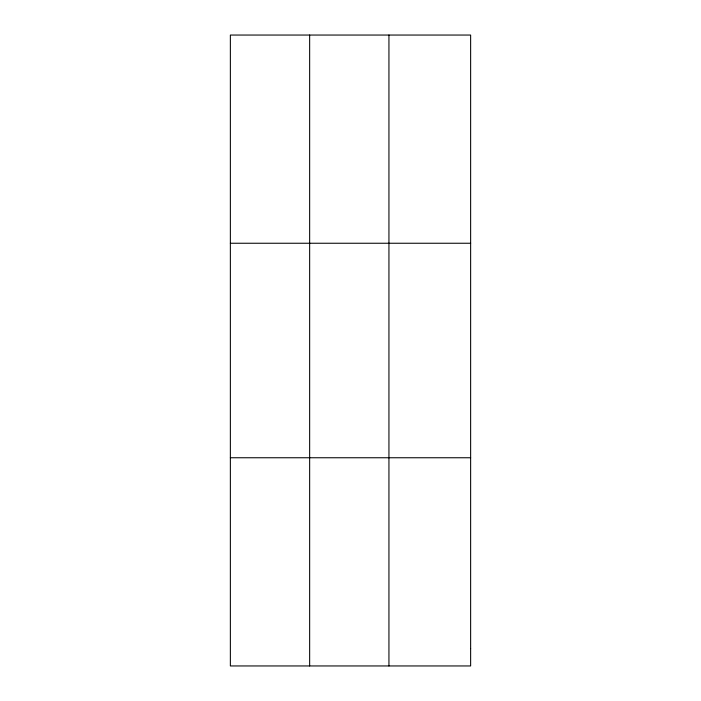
<?xml version="1.0" encoding="UTF-8"?>
<svg xmlns="http://www.w3.org/2000/svg" width="701" height="701" viewBox="0 0 701 701"><rect width="100%" height="100%" fill="white"/><g stroke="black" fill="none" stroke-linecap="round" stroke-linejoin="round"><path stroke-width="1.05" d="M309.649 35.05L309.649 665.95M388.941 35.05L388.941 665.95M230.366 243.247L470.634 243.247M230.366 457.753L470.634 457.753M470.634 648.6L470.634 665.95L230.366 665.95L230.366 35.05L470.634 35.05L470.634 648.6"/></g></svg>
